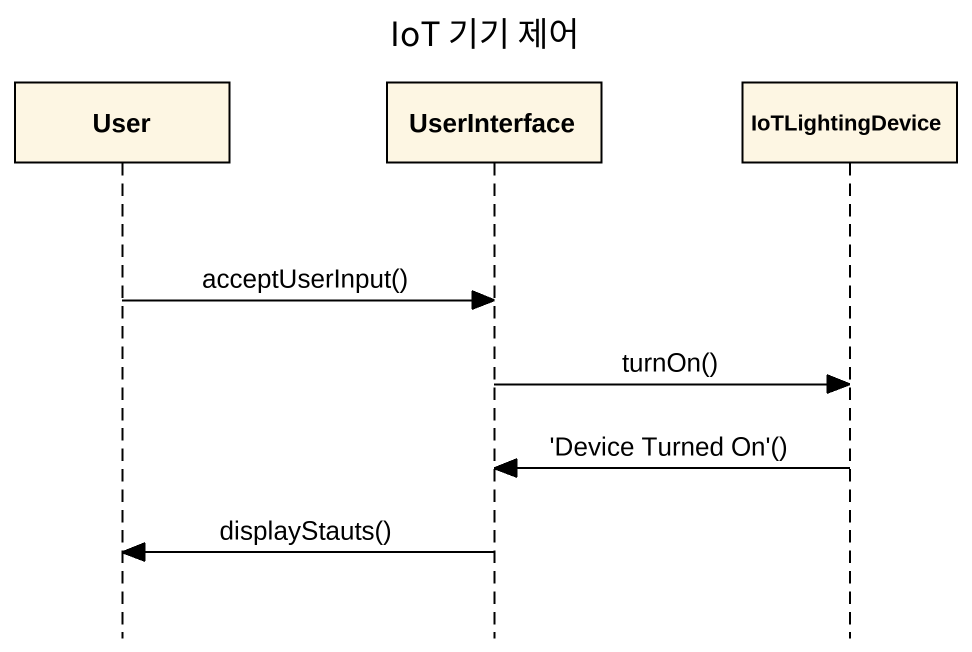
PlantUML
@startuml
title IoT 기기 제어
hide footbox
participant User
participant UserInterface
participant IoTLightingDevice

User -> UserInterface : acceptUserInput()
UserInterface -> IoTLightingDevice : turnOn()
IoTLightingDevice -> UserInterface : 'Device Turned On'()
UserInterface -> User : displayStauts()
@enduml
